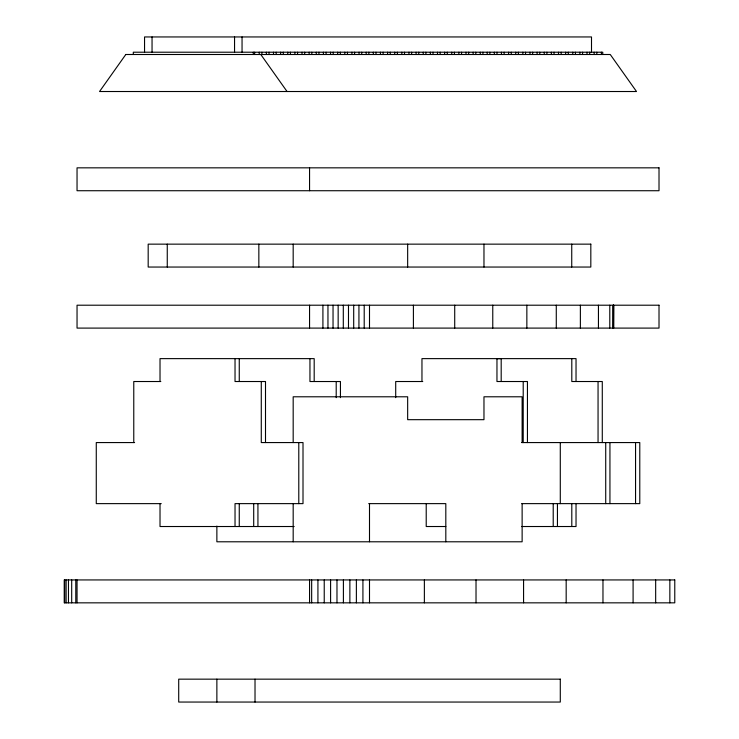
<?xml version="1.0" encoding="UTF-8"?>
<svg xmlns="http://www.w3.org/2000/svg" width="739" height="739" viewBox="0 0 739 739"><rect width="100%" height="100%" fill="white"/><g stroke="black" fill="none" stroke-linecap="round" stroke-linejoin="round"><path stroke-width="1.11" d="M309.955 358.637L309.955 381.527L340.439 381.527L340.439 397.656M314.186 381.527L314.186 358.637L160.021 358.627L160.021 381.518M395.707 397.647L395.707 381.518L422.763 381.518M496.968 358.627L496.959 381.518L527.443 381.518L527.443 442.569M501.19 381.518L501.19 358.627L421.96 358.627L421.96 381.518M523.212 442.569L523.212 381.518M496.793 358.627L576.032 358.627L576.032 381.518M160.825 381.518L133.768 381.518L133.768 442.569M134.59 442.569L96.273 442.569L96.273 503.629L161.241 503.638M521.716 442.578L639.78 442.569L639.78 503.629L521.771 503.629M368.715 503.629L445.811 503.629L445.82 541.789M294.159 526.519L160.021 526.519L160.021 503.629M445.839 526.519L426.218 526.519L426.218 503.629M521.669 526.519L576.032 526.519L576.032 503.629M260.802 54.501L287.055 91.516M669.848 579.939L669.848 602.839M655.669 579.939L655.669 602.839M635.558 442.569L635.558 503.629M633.092 579.939L633.092 602.839M613.721 305.207L613.703 328.098M613.601 305.207L613.509 328.098M613.398 305.207L613.398 328.098M613.268 305.207L613.268 328.098M613.121 305.207L613.121 328.098M609.943 442.578L609.943 503.629M609.786 305.207L609.786 328.098M605.721 442.578L605.721 503.629M602.969 579.939L602.969 602.839M602.756 54.501L602.756 52.21L133.297 52.21L133.297 54.501M602.285 442.569L602.285 381.518L571.801 381.518L571.801 358.627M601.417 52.21L601.417 54.501M598.442 305.207L598.442 328.098M598.054 381.518L598.054 442.569M596.826 52.21L596.826 54.501M594.147 52.21L594.147 54.501M591.505 52.21L591.505 36.95L144.548 36.95L144.548 52.21M589.694 52.21L589.694 54.501M587.015 52.21L587.015 54.501M582.563 52.21L582.563 54.501M580.374 305.207L580.374 328.098M579.893 52.21L579.893 54.501M575.441 52.21L575.441 54.501M572.762 52.21L572.762 54.501M571.801 503.629L571.801 526.519M571.737 244.147L571.737 267.047M568.309 52.21L568.309 54.501M566.176 579.939L566.176 602.839M565.631 52.21L565.631 54.501M561.178 52.21L561.178 54.501M560.291 442.569L560.291 503.629M558.499 52.21L558.499 54.501M557.437 503.629L557.446 526.519M556.282 305.207L556.282 328.098M554.047 52.21L554.047 54.501M553.215 503.629L553.215 526.519M551.368 52.21L551.368 54.501M546.915 52.21L546.915 54.501M544.237 52.21L544.237 54.501M539.784 52.21L539.784 54.501M537.105 52.21L537.105 54.501M532.653 52.21L532.653 54.501M529.983 52.21L529.983 54.501M526.852 305.207L526.852 328.098M525.531 52.21L525.531 54.501M523.572 579.939L523.572 602.839M522.852 52.21L522.852 54.501M522.131 442.569L522.131 396.788L483.971 396.788L483.971 419.678L407.66 419.678L407.66 396.788L293.18 396.788L293.18 442.569M522.131 503.629L522.131 541.789L216.869 541.789L216.869 526.076M518.399 52.21L518.399 54.501M515.72 52.21L515.72 54.501M511.268 52.21L511.268 54.501M508.589 52.21L508.589 54.501M504.137 52.21L504.137 54.501M501.458 52.21L501.458 54.501M497.005 52.21L497.005 54.501M494.326 52.21L494.326 54.501M492.765 305.207L492.765 328.098M489.874 52.21L489.874 54.501M487.195 52.21L487.195 54.501M483.971 244.147L483.971 267.047M482.946 52.21L482.946 54.501M480.267 52.21L480.267 54.501M476.018 579.939L476.018 602.839M475.814 52.21L475.814 54.501M473.136 52.21L473.136 54.501M468.683 52.21L468.683 54.501M466.004 52.21L466.004 54.501M461.552 52.21L461.552 54.501M458.873 52.21L458.873 54.501M454.716 305.207L454.716 328.098M454.42 52.21L454.42 54.501M451.741 52.21L451.741 54.501M447.289 52.21L447.289 54.501M444.619 52.21L444.619 54.501M440.167 52.21L440.167 54.501M437.488 52.21L437.488 54.501M433.036 52.21L433.036 54.501M430.357 52.21L430.357 54.501M425.904 52.21L425.904 54.501M424.371 579.939L424.371 602.839M423.225 52.21L423.225 54.501M418.773 52.21L418.773 54.501M416.094 52.21L416.094 54.501M413.406 305.207L413.406 328.098M411.641 52.21L411.641 54.501M408.963 52.21L408.963 54.501M407.66 244.147L407.66 267.047M404.51 52.21L404.51 54.501M401.831 52.21L401.831 54.501M397.379 52.21L397.379 54.501M394.709 52.21L394.709 54.501M390.257 52.21L390.257 54.501M387.578 52.21L387.578 54.501M383.125 52.21L383.125 54.501M380.446 52.21L380.446 54.501M375.994 52.21L375.994 54.501M373.315 52.21L373.315 54.501M369.5 305.207L369.5 328.098M369.5 503.629L369.5 541.789M369.5 579.939L369.5 602.839M368.863 52.21L368.863 54.501M366.184 52.21L366.184 54.501M364.207 305.207L364.207 328.098M362.923 579.939L362.923 602.839M361.731 52.21L361.731 54.501M359.052 52.21L359.052 54.501M358.932 305.207L358.932 328.098M356.374 579.939L356.374 602.839M354.6 52.21L354.6 54.501M353.695 305.207L353.695 328.098M351.921 52.21L351.921 54.501M349.87 579.939L349.87 602.839M348.485 305.207L348.485 328.098M347.469 52.21L347.469 54.501M344.799 52.21L344.799 54.501M343.302 305.207L343.302 328.098M343.404 579.939L343.404 602.839M340.346 52.21L340.346 54.501M338.157 305.207L338.157 328.098M337.668 52.21L337.668 54.501M336.975 579.939L336.975 602.839M336.208 381.527L336.208 397.656M333.215 52.21L333.215 54.501M333.04 305.207L333.04 328.098M330.536 52.21L330.536 54.501M330.592 579.939L330.592 602.839M327.959 305.207L327.959 328.098M326.084 52.21L326.084 54.501M324.236 579.939L324.236 602.839M323.405 52.21L323.405 54.501M322.915 305.207L322.915 328.098M318.952 52.21L318.952 54.501M317.927 579.939L317.927 602.839M316.274 52.21L316.274 54.501M311.821 52.21L311.821 54.501M311.664 579.939L311.664 602.839M309.558 167.836L309.558 190.727M309.558 305.207L309.558 328.098M309.558 579.939L309.558 602.839M309.142 52.21L309.142 54.501M304.69 52.21L304.69 54.501M302.011 52.21L302.011 54.501M298.787 442.569L298.787 503.629M297.558 52.21L297.558 54.501M294.889 52.21L294.889 54.501M293.18 244.147L293.18 267.047M293.18 503.629L293.18 541.789M290.436 52.21L290.436 54.501M287.757 52.21L287.757 54.501M283.305 52.21L283.305 54.501M280.626 52.21L280.626 54.501M276.174 52.21L276.174 54.501M273.495 52.21L273.495 54.501M269.042 52.21L269.042 54.501M266.363 52.21L266.363 54.501M265.504 442.569L265.504 381.518L235.03 381.518L235.03 358.627M261.911 52.21L261.911 54.501M261.283 381.518L261.283 442.569L303.008 442.569L303.008 503.629L235.03 503.629L235.03 526.519M259.232 52.21L259.232 54.501M258.844 244.147L258.844 267.047M257.929 503.638L257.939 526.528M255.02 679.159L255.02 702.05M254.641 52.21L254.641 54.501M253.708 503.638L253.708 526.528M253.301 52.21L253.301 54.501M242.05 36.95L242.05 52.21M239.26 358.627L239.26 381.518M239.26 503.629L239.26 526.519M234.549 36.95L234.549 52.21M216.869 679.159L216.869 702.05M167.263 244.147L167.263 267.047M152.049 36.95L152.049 52.21M77.041 579.939L77.041 602.839M75.784 579.939L75.784 602.839M71.692 579.939L71.692 602.839M68.468 579.939L68.468 602.839M66.131 579.939L66.131 602.839M64.709 579.939L64.709 602.839M125.796 54.501L99.543 91.516L636.51 91.516L610.257 54.501L125.796 54.501M659.012 167.836L77.041 167.836L77.041 190.727L659.012 190.727L659.012 167.836M590.821 244.147L148.179 244.147L148.179 267.047L590.821 267.047L590.821 244.147M659.012 305.207L77.041 305.207L77.041 328.098L659.012 328.098L659.012 305.207M674.772 579.939L64.228 579.939L64.228 602.839L674.772 602.839L674.772 579.939M560.291 679.159L178.709 679.159L178.709 702.05L560.291 702.05L560.291 679.159"/></g></svg>
